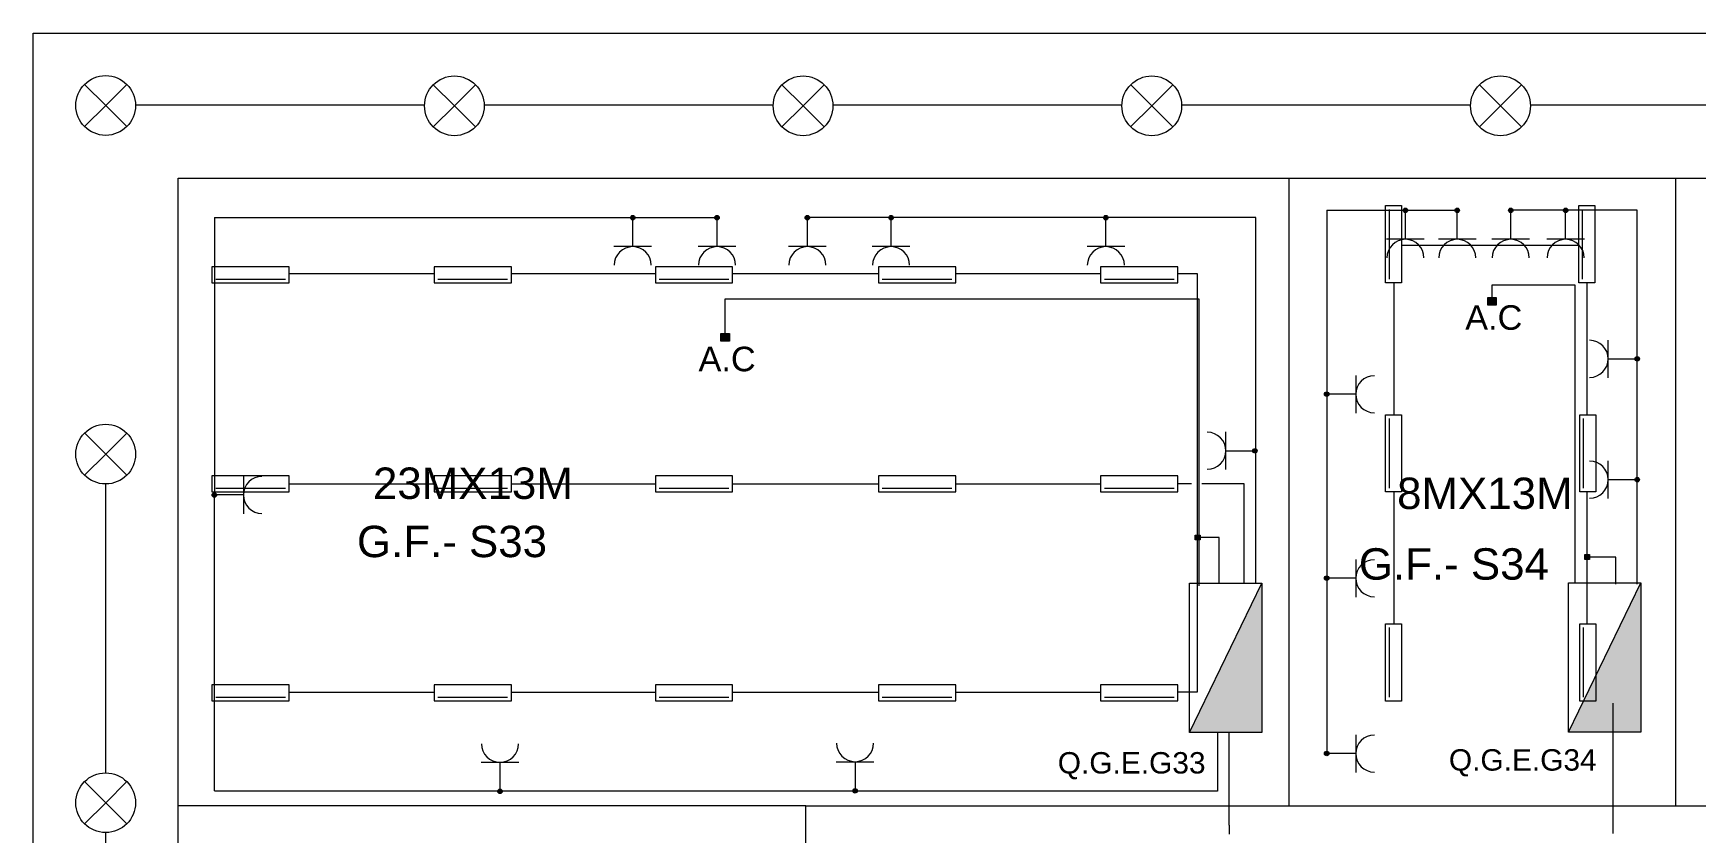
# Model space of a CAD drawing. Extents: x -17539 to 1421, y -3169 to 802964.
# Drawn here: x 50.13 to 84.56, y 394.81 to 411.37 of the extents above; entities that cross this region are included whole.
import ezdxf
from ezdxf.enums import TextEntityAlignment as Align

# ---------------------------------------------------------------- set-up
doc = ezdxf.new("R2010")
doc.units = 0
doc.header["$LTSCALE"] = 25
doc.header["$MEASUREMENT"] = 0
doc.layers.get('0').update_dxf_attribs({"lineweight": 9})
for name, color, linetype, lineweight in [('Iluminação', 10, 'Continuous', 9), ('Quadros', 50, 'Continuous', 9), ('www.cadblocksfree.com', 7, 'Continuous', 9)]:
    doc.layers.add(name, color=color, linetype=linetype, lineweight=lineweight)
doc.layers.add('Tomadas', color=3, linetype='Continuous', lineweight=9, true_color=0x00f500)
doc.styles.add('ROMANS', font='arial.ttf')
doc.styles.get("Standard").update_dxf_attribs({"font": 'arial.ttf'})

# ---------------------------------------------------------------- blocks, each defined once
blk = doc.blocks.new('Iluminárias 1')
at = {"layer": 'Iluminação'}
blk.add_line((0.079, 0.079), (1.521, 0.079), dxfattribs=at)
blk.add_lwpolyline([(0, 0), (1.6, 0), (1.6, 0.332), (0, 0.332)], close=True, dxfattribs=at)
blk = doc.blocks.new('Ponto de Luz')
for q in [(-0.437, 0.437), (0.438, 0.436), (-0.438, -0.436), (0.437, -0.437)]:
    blk.add_line((0, 0), q)
blk.add_circle((0, 0), 0.618)
blk = doc.blocks.new('Caixa de Derivação')
at = {"layer": 'Iluminação'}
h = blk.add_hatch(color=256, dxfattribs=at)
h.dxf.hatch_style = 1
h.paths.add_polyline_path([(0.052, 0.051), (-0.048, 0.051), (-0.048, -0.049), (0.052, -0.049)])
blk.add_lwpolyline([(-0.048, 0.051), (0.052, 0.051), (0.052, -0.049), (-0.048, -0.049)], close=True, dxfattribs=at)
blk = doc.blocks.new('Tomada')
for p, q in [((0, 0.632), (0, 0)), ((0, 0), (-0.975, 0)), ((0, 0), (0, -0.632))]:
    blk.add_line(p, q)
blk.add_arc((0.622, 0), 0.622, 90, 270)
blk = doc.blocks.new('quadro eletrico')
h = blk.add_hatch(color=256)
h.dxf.hatch_style = 1
h.paths.add_polyline_path([(1.839, -0.788), (-1.457, 0.809), (-1.457, -0.788)])
blk.add_line((-1.457, 0.809), (1.839, -0.788))
blk.add_lwpolyline([(-1.457, 0.809), (1.839, 0.809), (1.839, -0.788), (-1.457, -0.788)], close=True)
blk = doc.blocks.new('Quadro')
at = {"xscale": 0.6593095434044552, "yscale": 0.6593095434044552, "zscale": 0.6593095434044552}
blk.add_blockref('quadro eletrico', (-0.091, 0.017), dxfattribs=at)

msp = doc.modelspace()

# ---------------------------------------------------------------- hatches: boundary and pattern name
at = {"layer": 'Tomadas'}
h = msp.add_hatch(color=256, dxfattribs=at)
h.dxf.hatch_style = 1
h.paths.add_polyline_path([(62.592, 407.551, 1), (62.499, 407.551, 1)])
h = msp.add_hatch(color=256, dxfattribs=at)
h.dxf.hatch_style = 1
h.paths.add_polyline_path([(62.592, 407.551, 1), (62.499, 407.551, 1)])
h = msp.add_hatch(color=256, dxfattribs=at)
h.dxf.hatch_style = 1
h.paths.add_polyline_path([(62.592, 407.551, 1), (62.499, 407.551, 1)])
h = msp.add_hatch(color=256, dxfattribs=at)
h.dxf.hatch_style = 1
h.paths.add_polyline_path([(62.592, 407.551, 1), (62.499, 407.551, 1)])
h = msp.add_hatch(color=256, dxfattribs=at)
h.dxf.hatch_style = 1
h.paths.add_polyline_path([(64.339, 407.551, 1), (64.246, 407.551, 1)])
h = msp.add_hatch(color=256, dxfattribs=at)
h.dxf.hatch_style = 1
h.paths.add_polyline_path([(64.339, 407.551, 1), (64.246, 407.551, 1)])
h = msp.add_hatch(color=256, dxfattribs=at)
h.dxf.hatch_style = 1
h.paths.add_polyline_path([(64.339, 407.551, 1), (64.246, 407.551, 1)])
h = msp.add_hatch(color=256, dxfattribs=at)
h.dxf.hatch_style = 1
h.paths.add_polyline_path([(64.339, 407.551, 1), (64.246, 407.551, 1)])
h = msp.add_hatch(color=256, dxfattribs=at)
h.dxf.hatch_style = 1
h.paths.add_polyline_path([(66.209, 407.551, 1), (66.116, 407.551, 1)])
h = msp.add_hatch(color=256, dxfattribs=at)
h.dxf.hatch_style = 1
h.paths.add_polyline_path([(66.209, 407.551, 1), (66.116, 407.551, 1)])
h = msp.add_hatch(color=256, dxfattribs=at)
h.dxf.hatch_style = 1
h.paths.add_polyline_path([(66.209, 407.551, 1), (66.116, 407.551, 1)])
h = msp.add_hatch(color=256, dxfattribs=at)
h.dxf.hatch_style = 1
h.paths.add_polyline_path([(66.209, 407.551, 1), (66.116, 407.551, 1)])
h = msp.add_hatch(color=256, dxfattribs=at)
h.dxf.hatch_style = 1
h.paths.add_polyline_path([(67.942, 407.551, 1), (67.849, 407.551, 1)])
h = msp.add_hatch(color=256, dxfattribs=at)
h.dxf.hatch_style = 1
h.paths.add_polyline_path([(67.942, 407.551, 1), (67.849, 407.551, 1)])
h = msp.add_hatch(color=256, dxfattribs=at)
h.dxf.hatch_style = 1
h.paths.add_polyline_path([(67.942, 407.551, 1), (67.849, 407.551, 1)])
h = msp.add_hatch(color=256, dxfattribs=at)
h.dxf.hatch_style = 1
h.paths.add_polyline_path([(67.942, 407.551, 1), (67.849, 407.551, 1)])
h = msp.add_hatch(color=256, dxfattribs=at)
h.dxf.hatch_style = 1
h.paths.add_polyline_path([(72.388, 407.551, 1), (72.295, 407.551, 1)])
h = msp.add_hatch(color=256, dxfattribs=at)
h.dxf.hatch_style = 1
h.paths.add_polyline_path([(72.388, 407.551, 1), (72.295, 407.551, 1)])
h = msp.add_hatch(color=256, dxfattribs=at)
h.dxf.hatch_style = 1
h.paths.add_polyline_path([(72.388, 407.551, 1), (72.295, 407.551, 1)])
h = msp.add_hatch(color=256, dxfattribs=at)
h.dxf.hatch_style = 1
h.paths.add_polyline_path([(72.388, 407.551, 1), (72.295, 407.551, 1)])
h = msp.add_hatch(color=256, dxfattribs=at)
h.dxf.hatch_style = 1
h.paths.add_polyline_path([(78.592, 407.703, 1), (78.498, 407.703, 1)])
h = msp.add_hatch(color=256, dxfattribs=at)
h.dxf.hatch_style = 1
h.paths.add_polyline_path([(78.592, 407.703, 1), (78.498, 407.703, 1)])
h = msp.add_hatch(color=256, dxfattribs=at)
h.dxf.hatch_style = 1
h.paths.add_polyline_path([(78.592, 407.703, 1), (78.498, 407.703, 1)])
h = msp.add_hatch(color=256, dxfattribs=at)
h.dxf.hatch_style = 1
h.paths.add_polyline_path([(78.592, 407.703, 1), (78.498, 407.703, 1)])
h = msp.add_hatch(color=256, dxfattribs=at)
h.dxf.hatch_style = 1
h.paths.add_polyline_path([(79.664, 407.703, 1), (79.571, 407.703, 1)])
h = msp.add_hatch(color=256, dxfattribs=at)
h.dxf.hatch_style = 1
h.paths.add_polyline_path([(79.664, 407.703, 1), (79.571, 407.703, 1)])
h = msp.add_hatch(color=256, dxfattribs=at)
h.dxf.hatch_style = 1
h.paths.add_polyline_path([(79.664, 407.703, 1), (79.571, 407.703, 1)])
h = msp.add_hatch(color=256, dxfattribs=at)
h.dxf.hatch_style = 1
h.paths.add_polyline_path([(79.664, 407.703, 1), (79.571, 407.703, 1)])
h = msp.add_hatch(color=256, dxfattribs=at)
h.dxf.hatch_style = 1
h.paths.add_polyline_path([(80.771, 407.703, 1), (80.678, 407.703, 1)])
h = msp.add_hatch(color=256, dxfattribs=at)
h.dxf.hatch_style = 1
h.paths.add_polyline_path([(80.771, 407.703, 1), (80.678, 407.703, 1)])
h = msp.add_hatch(color=256, dxfattribs=at)
h.dxf.hatch_style = 1
h.paths.add_polyline_path([(80.771, 407.703, 1), (80.678, 407.703, 1)])
h = msp.add_hatch(color=256, dxfattribs=at)
h.dxf.hatch_style = 1
h.paths.add_polyline_path([(80.771, 407.703, 1), (80.678, 407.703, 1)])
h = msp.add_hatch(color=256, dxfattribs=at)
h.dxf.hatch_style = 1
h.paths.add_polyline_path([(81.907, 407.703, 1), (81.814, 407.703, 1)])
h = msp.add_hatch(color=256, dxfattribs=at)
h.dxf.hatch_style = 1
h.paths.add_polyline_path([(81.907, 407.703, 1), (81.814, 407.703, 1)])
h = msp.add_hatch(color=256, dxfattribs=at)
h.dxf.hatch_style = 1
h.paths.add_polyline_path([(81.907, 407.703, 1), (81.814, 407.703, 1)])
h = msp.add_hatch(color=256, dxfattribs=at)
h.dxf.hatch_style = 1
h.paths.add_polyline_path([(81.907, 407.703, 1), (81.814, 407.703, 1)])
h = msp.add_hatch(color=256, dxfattribs=at)
h.dxf.hatch_style = 1
h.paths.add_polyline_path([(80.251, 405.896), (80.251, 405.74), (80.426, 405.74), (80.426, 405.896)])
h = msp.add_hatch(color=256, dxfattribs=at)
h.dxf.hatch_style = 1
h.paths.add_polyline_path([(64.372, 405.152), (64.372, 404.995), (64.546, 404.995), (64.546, 405.152)])
h = msp.add_hatch(color=256, dxfattribs=at)
h.dxf.hatch_style = 1
h.paths.add_polyline_path([(83.39, 404.626, 1), (83.297, 404.626, 1)])
h = msp.add_hatch(color=256, dxfattribs=at)
h.dxf.hatch_style = 1
h.paths.add_polyline_path([(83.39, 404.626, 1), (83.297, 404.626, 1)])
h = msp.add_hatch(color=256, dxfattribs=at)
h.dxf.hatch_style = 1
h.paths.add_polyline_path([(83.39, 404.626, 1), (83.297, 404.626, 1)])
h = msp.add_hatch(color=256, dxfattribs=at)
h.dxf.hatch_style = 1
h.paths.add_polyline_path([(83.39, 404.626, 1), (83.297, 404.626, 1)])
h = msp.add_hatch(color=256, dxfattribs=at)
h.dxf.hatch_style = 1
h.paths.add_polyline_path([(76.962, 403.893, 1), (76.869, 403.893, 1)])
h = msp.add_hatch(color=256, dxfattribs=at)
h.dxf.hatch_style = 1
h.paths.add_polyline_path([(76.962, 403.893, 1), (76.869, 403.893, 1)])
h = msp.add_hatch(color=256, dxfattribs=at)
h.dxf.hatch_style = 1
h.paths.add_polyline_path([(76.962, 403.893, 1), (76.869, 403.893, 1)])
h = msp.add_hatch(color=256, dxfattribs=at)
h.dxf.hatch_style = 1
h.paths.add_polyline_path([(76.962, 403.893, 1), (76.869, 403.893, 1)])
h = msp.add_hatch(color=256, dxfattribs=at)
h.dxf.hatch_style = 1
h.paths.add_polyline_path([(75.474, 402.722, 1), (75.381, 402.722, 1)])
h = msp.add_hatch(color=256, dxfattribs=at)
h.dxf.hatch_style = 1
h.paths.add_polyline_path([(75.474, 402.722, 1), (75.381, 402.722, 1)])
h = msp.add_hatch(color=256, dxfattribs=at)
h.dxf.hatch_style = 1
h.paths.add_polyline_path([(75.474, 402.722, 1), (75.381, 402.722, 1)])
h = msp.add_hatch(color=256, dxfattribs=at)
h.dxf.hatch_style = 1
h.paths.add_polyline_path([(75.474, 402.722, 1), (75.381, 402.722, 1)])
h = msp.add_hatch(color=256, dxfattribs=at)
h.dxf.hatch_style = 1
h.paths.add_polyline_path([(83.39, 402.124, 1), (83.297, 402.124, 1)])
h = msp.add_hatch(color=256, dxfattribs=at)
h.dxf.hatch_style = 1
h.paths.add_polyline_path([(83.39, 402.124, 1), (83.297, 402.124, 1)])
h = msp.add_hatch(color=256, dxfattribs=at)
h.dxf.hatch_style = 1
h.paths.add_polyline_path([(83.39, 402.124, 1), (83.297, 402.124, 1)])
h = msp.add_hatch(color=256, dxfattribs=at)
h.dxf.hatch_style = 1
h.paths.add_polyline_path([(83.39, 402.124, 1), (83.297, 402.124, 1)])
h = msp.add_hatch(color=256, dxfattribs=at)
h.dxf.hatch_style = 1
h.paths.add_polyline_path([(53.929, 401.807, 1), (53.836, 401.807, 1)])
h = msp.add_hatch(color=256, dxfattribs=at)
h.dxf.hatch_style = 1
h.paths.add_polyline_path([(53.929, 401.807, 1), (53.836, 401.807, 1)])
h = msp.add_hatch(color=256, dxfattribs=at)
h.dxf.hatch_style = 1
h.paths.add_polyline_path([(53.929, 401.807, 1), (53.836, 401.807, 1)])
h = msp.add_hatch(color=256, dxfattribs=at)
h.dxf.hatch_style = 1
h.paths.add_polyline_path([(53.929, 401.807, 1), (53.836, 401.807, 1)])
h = msp.add_hatch(color=256, dxfattribs=at)
h.dxf.hatch_style = 1
h.paths.add_polyline_path([(76.962, 400.082, 1), (76.869, 400.082, 1)])
h = msp.add_hatch(color=256, dxfattribs=at)
h.dxf.hatch_style = 1
h.paths.add_polyline_path([(76.962, 400.082, 1), (76.869, 400.082, 1)])
h = msp.add_hatch(color=256, dxfattribs=at)
h.dxf.hatch_style = 1
h.paths.add_polyline_path([(76.962, 400.082, 1), (76.869, 400.082, 1)])
h = msp.add_hatch(color=256, dxfattribs=at)
h.dxf.hatch_style = 1
h.paths.add_polyline_path([(76.962, 400.082, 1), (76.869, 400.082, 1)])
h = msp.add_hatch(color=256, dxfattribs=at)
h.dxf.hatch_style = 1
h.paths.add_polyline_path([(76.962, 396.451, 1), (76.869, 396.451, 1)])
h = msp.add_hatch(color=256, dxfattribs=at)
h.dxf.hatch_style = 1
h.paths.add_polyline_path([(76.962, 396.451, 1), (76.869, 396.451, 1)])
h = msp.add_hatch(color=256, dxfattribs=at)
h.dxf.hatch_style = 1
h.paths.add_polyline_path([(76.962, 396.451, 1), (76.869, 396.451, 1)])
h = msp.add_hatch(color=256, dxfattribs=at)
h.dxf.hatch_style = 1
h.paths.add_polyline_path([(76.962, 396.451, 1), (76.869, 396.451, 1)])
h = msp.add_hatch(color=256, dxfattribs=at)
h.dxf.hatch_style = 1
h.paths.add_polyline_path([(59.843, 395.669, 1), (59.75, 395.669, 1)])
h = msp.add_hatch(color=256, dxfattribs=at)
h.dxf.hatch_style = 1
h.paths.add_polyline_path([(59.843, 395.669, 1), (59.75, 395.669, 1)])
h = msp.add_hatch(color=256, dxfattribs=at)
h.dxf.hatch_style = 1
h.paths.add_polyline_path([(59.843, 395.669, 1), (59.75, 395.669, 1)])
h = msp.add_hatch(color=256, dxfattribs=at)
h.dxf.hatch_style = 1
h.paths.add_polyline_path([(59.843, 395.669, 1), (59.75, 395.669, 1)])
h = msp.add_hatch(color=256, dxfattribs=at)
h.dxf.hatch_style = 1
h.paths.add_polyline_path([(67.196, 395.681, 1), (67.103, 395.681, 1)])
h = msp.add_hatch(color=256, dxfattribs=at)
h.dxf.hatch_style = 1
h.paths.add_polyline_path([(67.196, 395.681, 1), (67.103, 395.681, 1)])
h = msp.add_hatch(color=256, dxfattribs=at)
h.dxf.hatch_style = 1
h.paths.add_polyline_path([(67.196, 395.681, 1), (67.103, 395.681, 1)])
h = msp.add_hatch(color=256, dxfattribs=at)
h.dxf.hatch_style = 1
h.paths.add_polyline_path([(67.196, 395.681, 1), (67.103, 395.681, 1)])

# ---------------------------------------------------------------- linework, layer by layer
at = {"layer": 'Iluminação'}
for p, q in [((58.235, 409.877), (52.251, 409.877)), ((65.455, 409.877), (59.471, 409.877)), ((72.675, 409.877), (66.691, 409.877)), ((79.895, 409.877), (73.911, 409.877)), ((87.115, 409.877), (81.131, 409.877)), ((82.134, 406.972), (78.466, 406.972)), ((58.434, 406.389), (55.434, 406.389)), ((63.014, 406.389), (60.034, 406.389)), ((67.634, 406.389), (64.614, 406.389)), ((72.234, 406.389), (69.234, 406.389)), ((74.242, 406.39), (73.834, 406.39)), ((74.242, 397.728), (74.242, 406.39)), ((78.303, 406.199), (78.303, 403.469)), ((82.307, 403.469), (82.307, 406.199)), ((51.633, 396.051), (51.633, 402.035)), ((58.434, 402.03), (55.434, 402.03)), ((63.014, 402.03), (60.034, 402.03)), ((67.634, 402.03), (64.614, 402.03)), ((72.234, 402.03), (69.234, 402.03)), ((73.834, 402.047), (74.113, 402.047)), ((74.332, 402.044), (75.201, 402.044)), ((75.201, 402.044), (75.201, 399.98)), ((78.303, 401.869), (78.303, 399.139)), ((82.307, 399.139), (82.307, 401.869)), ((74.686, 400.926), (74.242, 400.926)), ((74.686, 399.98), (74.686, 400.926)), ((82.899, 400.522), (82.307, 400.522)), ((82.899, 399.959), (82.899, 400.522)), ((58.434, 397.716), (55.434, 397.716)), ((63.014, 397.716), (60.034, 397.716)), ((67.634, 397.716), (64.614, 397.716)), ((72.234, 397.716), (69.234, 397.716)), ((73.834, 397.728), (74.242, 397.728)), ((51.633, 388.831), (51.633, 394.815))]:
    msp.add_line(p, q, dxfattribs=at)
at = {"layer": 'Quadros'}
for p, q in [((82.847, 394.97), (82.847, 397.492)), ((74.894, 394.97), (74.894, 396.888)), ((74.894, 394.97), (74.894, 394.784)), ((82.847, 394.796), (82.847, 394.97))]:
    msp.add_line(p, q, dxfattribs=at)
at = {"layer": 'Tomadas'}
for p, q in [((76.915, 407.703), (76.915, 396.451)), ((76.915, 407.703), (76.915, 396.451)), ((76.915, 407.703), (76.915, 396.451)), ((76.915, 407.703), (76.915, 396.451)), ((76.915, 407.703), (79.624, 407.703)), ((83.344, 407.703), (80.725, 407.703)), ((83.344, 407.703), (80.725, 407.703)), ((83.344, 407.703), (80.725, 407.703)), ((83.344, 407.703), (80.725, 407.703)), ((83.344, 399.958), (83.344, 407.703)), ((83.344, 399.958), (83.344, 407.703)), ((83.344, 399.958), (83.344, 407.703)), ((83.344, 399.958), (83.344, 407.703)), ((53.883, 407.551), (53.883, 401.807)), ((53.883, 407.551), (53.883, 401.807)), ((53.883, 407.551), (53.883, 401.807)), ((53.883, 407.551), (53.883, 401.807)), ((53.883, 407.551), (64.294, 407.551)), ((75.449, 407.551), (66.162, 407.551)), ((75.449, 407.551), (66.162, 407.551)), ((75.449, 407.551), (66.162, 407.551)), ((75.449, 407.551), (66.162, 407.551)), ((75.449, 399.98), (75.449, 407.551)), ((75.449, 399.98), (75.449, 407.551)), ((75.449, 399.98), (75.449, 407.551)), ((75.449, 399.98), (75.449, 407.551)), ((74.275, 405.863), (64.453, 405.863)), ((64.453, 405.863), (64.453, 405.106)), ((74.275, 399.928), (74.275, 405.863)), ((82.06, 406.149), (80.332, 406.149)), ((80.332, 406.149), (80.332, 405.808)), ((82.06, 399.99), (82.06, 406.149)), ((53.883, 395.681), (53.883, 401.789)), ((74.651, 396.873), (74.651, 395.673)), ((53.883, 395.681), (67.15, 395.681)), ((53.883, 395.681), (67.15, 395.681)), ((53.883, 395.681), (67.15, 395.681)), ((53.883, 395.681), (67.15, 395.681)), ((74.651, 395.673), (67.14, 395.673))]:
    msp.add_line(p, q, dxfattribs=at)
for points in [[(80.251, 405.896), (80.426, 405.896), (80.426, 405.74), (80.251, 405.74)], [(64.372, 405.152), (64.546, 405.152), (64.546, 404.995), (64.372, 404.995)]]:
    msp.add_lwpolyline(points, close=True, dxfattribs=at)
for centre in [(62.546, 407.551), (62.546, 407.551), (62.546, 407.551), (62.546, 407.551), (64.292, 407.551), (64.292, 407.551), (64.292, 407.551), (64.292, 407.551), (66.162, 407.551), (66.162, 407.551), (66.162, 407.551), (66.162, 407.551), (67.895, 407.551), (67.895, 407.551), (67.895, 407.551), (67.895, 407.551), (72.342, 407.551), (72.342, 407.551), (72.342, 407.551), (72.342, 407.551), (78.545, 407.703), (78.545, 407.703), (78.545, 407.703), (78.545, 407.703), (79.617, 407.703), (79.617, 407.703), (79.617, 407.703), (79.617, 407.703), (80.725, 407.703), (80.725, 407.703), (80.725, 407.703), (80.725, 407.703), (81.861, 407.703), (81.861, 407.703), (81.861, 407.703), (81.861, 407.703), (83.344, 404.626), (83.344, 404.626), (83.344, 404.626), (83.344, 404.626), (76.915, 403.893), (76.915, 403.893), (76.915, 403.893), (76.915, 403.893), (75.428, 402.722), (75.428, 402.722), (75.428, 402.722), (75.428, 402.722), (83.344, 402.124), (83.344, 402.124), (83.344, 402.124), (83.344, 402.124), (53.883, 401.807), (53.883, 401.807), (53.883, 401.807), (53.883, 401.807), (76.915, 400.082), (76.915, 400.082), (76.915, 400.082), (76.915, 400.082), (76.915, 396.451), (76.915, 396.451), (76.915, 396.451), (76.915, 396.451), (59.797, 395.669), (59.797, 395.669), (59.797, 395.669), (59.797, 395.669), (67.15, 395.681), (67.15, 395.681), (67.15, 395.681), (67.15, 395.681)]:
    msp.add_circle(centre, 0.0466, dxfattribs=at)
at = {"layer": 'www.cadblocksfree.com'}
for p, q in [((50.133, 411.369), (237.133, 411.369)), ((50.133, 267.369), (50.133, 411.369)), ((53.133, 408.369), (228.133, 408.369)), ((53.133, 267.369), (53.133, 408.369)), ((76.133, 408.369), (76.133, 395.369)), ((84.133, 408.369), (84.133, 395.369)), ((66.133, 395.369), (53.133, 395.369)), ((66.133, 369.369), (66.133, 395.369)), ((66.133, 395.369), (92.133, 395.369))]:
    msp.add_line(p, q, dxfattribs=at)
msp.add_lwpolyline([(237.133, 364.369), (97.133, 364.369), (97.133, 267.369), (50.133, 267.369), (50.133, 411.369), (237.133, 411.369)], close=True, dxfattribs=at)

# ---------------------------------------------------------------- block references
at = {"layer": 'Iluminação', "rotation": 90}
for p in [(51.633, 409.873), (51.633, 402.653), (51.633, 395.433)]:
    msp.add_blockref('Ponto de Luz', p, dxfattribs=at)
at = {"layer": 'Iluminação'}
for name, p in [('Ponto de Luz', (58.853, 409.866)), ('Ponto de Luz', (66.073, 409.866)), ('Ponto de Luz', (73.293, 409.866)), ('Ponto de Luz', (80.513, 409.866)), ('Iluminárias 1', (53.834, 406.2)), ('Iluminárias 1', (58.434, 406.2)), ('Iluminárias 1', (58.434, 406.2)), ('Iluminárias 1', (63.014, 406.2)), ('Iluminárias 1', (67.634, 406.2)), ('Iluminárias 1', (72.234, 406.2)), ('Iluminárias 1', (53.834, 401.87)), ('Iluminárias 1', (53.834, 401.87)), ('Iluminárias 1', (53.834, 401.87)), ('Iluminárias 1', (58.434, 401.87)), ('Iluminárias 1', (63.014, 401.87)), ('Iluminárias 1', (67.634, 401.87)), ('Iluminárias 1', (72.234, 401.87)), ('Caixa de Derivação', (74.242, 400.926)), ('Caixa de Derivação', (82.307, 400.522)), ('Iluminárias 1', (53.834, 397.54)), ('Iluminárias 1', (58.434, 397.54)), ('Iluminárias 1', (63.014, 397.54)), ('Iluminárias 1', (67.634, 397.54)), ('Iluminárias 1', (72.234, 397.54))]:
    msp.add_blockref(name, p, dxfattribs=at)
at = {"layer": 'Iluminação', "xscale": -1, "rotation": 270}
for p in [(78.134, 406.199), (82.134, 406.199), (78.134, 401.869), (82.154, 401.869), (78.134, 397.539), (82.154, 397.539)]:
    msp.add_blockref('Iluminárias 1', p, dxfattribs=at)
at = {"layer": 'Quadros', "xscale": 1.422900023054062, "yscale": 1.422900023054062, "zscale": 1.422900023054062, "rotation": 89.99999999999996}
for p in [(82.703, 398.394), (74.856, 398.384)]:
    msp.add_blockref('Quadro', p, dxfattribs=at)
at = {"layer": 'Tomadas', "xscale": 0.6170314054757464, "yscale": 0.6170314054757464, "zscale": 0.6170314054757464}
for p, rotation in [((78.545, 407.102), 270), ((78.545, 407.102), 270), ((78.545, 407.102), 270), ((78.545, 407.102), 270), ((79.617, 407.102), 270), ((79.617, 407.102), 270), ((79.617, 407.102), 270), ((79.617, 407.102), 270), ((80.725, 407.102), 270), ((80.725, 407.102), 270), ((80.725, 407.102), 270), ((80.725, 407.102), 270), ((81.861, 407.102), 270), ((81.861, 407.102), 270), ((81.861, 407.102), 270), ((81.861, 407.102), 270), ((62.546, 406.95), 270), ((62.546, 406.95), 270), ((62.546, 406.95), 270), ((62.546, 406.95), 270), ((64.292, 406.95), 270), ((64.292, 406.95), 270), ((64.292, 406.95), 270), ((64.292, 406.95), 270), ((66.162, 406.95), 270), ((66.162, 406.95), 270), ((66.162, 406.95), 270), ((66.162, 406.95), 270), ((67.895, 406.95), 270), ((67.895, 406.95), 270), ((67.895, 406.95), 270), ((67.895, 406.95), 270), ((72.342, 406.95), 270), ((72.342, 406.95), 270), ((72.342, 406.95), 270), ((72.342, 406.95), 270), ((82.742, 404.626), 180), ((82.742, 404.626), 180), ((82.742, 404.626), 180), ((82.742, 404.626), 180), ((74.826, 402.722), 180), ((74.826, 402.722), 180), ((74.826, 402.722), 180), ((74.826, 402.722), 180), ((82.742, 402.124), 180), ((82.742, 402.124), 180), ((82.742, 402.124), 180), ((82.742, 402.124), 180), ((59.797, 396.271), 89.99999999999999), ((59.797, 396.271), 89.99999999999999), ((59.797, 396.271), 89.99999999999999), ((59.797, 396.271), 89.99999999999999), ((67.15, 396.283), 89.99999999999999), ((67.15, 396.283), 89.99999999999999), ((67.15, 396.283), 89.99999999999999), ((67.15, 396.283), 89.99999999999999)]:
    msp.add_blockref('Tomada', p, dxfattribs=dict(at, rotation=rotation))
for p in [(77.517, 403.893), (77.517, 403.893), (77.517, 403.893), (77.517, 403.893), (54.484, 401.807), (54.484, 401.807), (54.484, 401.807), (54.484, 401.807), (77.517, 400.082), (77.517, 400.082), (77.517, 400.082), (77.517, 400.082), (77.517, 396.451), (77.517, 396.451), (77.517, 396.451), (77.517, 396.451)]:
    msp.add_blockref('Tomada', p, dxfattribs=at)

# ---------------------------------------------------------------- texts
at = {"layer": 'Quadros', "insert": (79.444, 396.541), "char_height": 0.4429, "attachment_point": 1}
msp.add_mtext_dynamic_manual_height_columns('Q.G.E.G34', width=3.46617, gutter_width=2.214, heights=[0.485], dxfattribs=at)
at = {"layer": 'Quadros', "insert": (71.346, 396.481), "char_height": 0.4429, "width": 3.46617, "attachment_point": 1}
msp.add_mtext('Q.G.E.G33', dxfattribs=at)
at = {"layer": 'Tomadas', "char_height": 0.5082, "width": 1.05584, "attachment_point": 1}
for insert in [(79.782, 405.736), (63.908, 404.877)]:
    msp.add_mtext('A.C', dxfattribs=dict(at, insert=insert))
at = {"layer": 'www.cadblocksfree.com', "style": 'ROMANS'}
for s, p in [('23MX13M', (57.167, 402.375)), ('8MX13M', (78.372, 402.166)), ('G.F.- S33', (56.836, 401.169)), ('G.F.- S34', (77.58, 400.703))]:
    msp.add_text(s, height=0.65, dxfattribs=at).set_placement(p, align=Align.TOP_LEFT)

doc.saveas('drawing.dxf')
